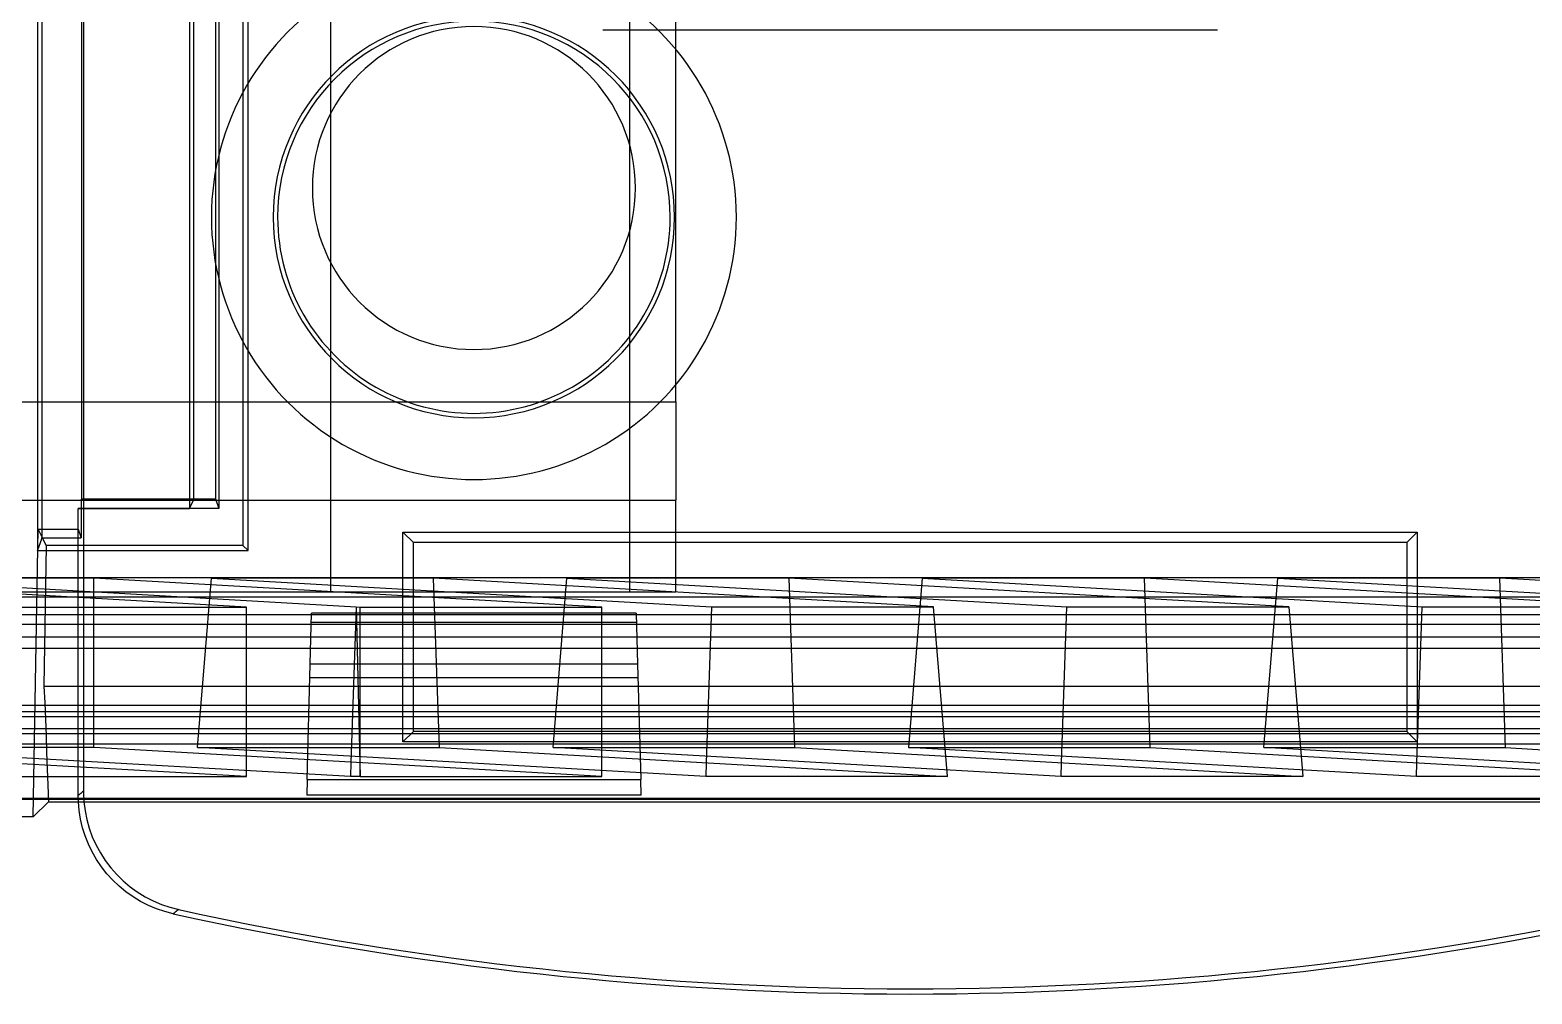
# Model space of a CAD drawing. Header units: millimetres. Extents: x 169.7 to 222.2, y -144 to -51.8.
# Drawn here: x 185.01 to 203.61, y -144.03 to -132.09 of the extents above; entities that cross this region are included whole.
import ezdxf

# ---------------------------------------------------------------- set-up
doc = ezdxf.new("R2010")
doc.units = ezdxf.units.MM
doc.layers.add('MAIN-1', color=7, linetype='Continuous')
doc.layers.add('MAIN-2', color=7, linetype='Continuous')

msp = doc.modelspace()

# ---------------------------------------------------------------- linework, layer by layer
at = {"layer": 'MAIN-1'}
for p, q in [((189.698, -136.699), (191.321, -136.699)), ((170.612, -140.454), (221.205, -140.454)), ((221.206, -140.937), (170.612, -140.937)), ((187.693, -141.339), (181.403, -140.98)), ((188.98, -141.339), (182.689, -140.98)), ((185.803, -140.98), (182.811, -140.98)), ((192.093, -141.339), (185.803, -140.98)), ((187.089, -140.98), (190.082, -140.98)), ((193.38, -141.339), (187.089, -140.98)), ((190.082, -140.98), (196.372, -141.339)), ((191.489, -140.98), (194.482, -140.98)), ((197.78, -141.339), (191.489, -140.98)), ((194.482, -140.98), (200.772, -141.339)), ((202.18, -141.339), (195.889, -140.98)), ((195.889, -140.98), (198.882, -140.98)), ((198.882, -140.98), (205.172, -141.339)), ((200.289, -140.98), (203.282, -140.98)), ((206.58, -141.339), (200.289, -140.98)), ((203.282, -140.98), (209.572, -141.339)), ((188.986, -141.162), (188.98, -141.339)), ((189.097, -141.168), (189.101, -141.339)), ((189.101, -141.339), (189.101, -141.168)), ((193.385, -141.169), (193.38, -141.339)), ((197.78, -141.339), (197.785, -141.169)), ((202.18, -141.339), (202.185, -141.169)), ((184.701, -141.339), (187.693, -141.339)), ((188.445, -141.376), (188.44, -141.567)), ((188.445, -141.376), (192.574, -141.376)), ((189.101, -141.339), (188.98, -141.339)), ((189.101, -141.339), (192.093, -141.339)), ((192.579, -141.567), (192.574, -141.376)), ((196.372, -141.339), (193.38, -141.339)), ((200.772, -141.339), (197.78, -141.339)), ((205.172, -141.339), (202.18, -141.339)), ((170.372, -141.618), (221.448, -141.618)), ((221.431, -141.61), (170.388, -141.61)), ((185.243, -141.65), (185.052, -141.838)), ((185.243, -141.65), (206.576, -141.65)), ((185.622, -141.758), (185.613, -141.65)), ((185.681, -141.65), (185.695, -141.761)), ((192.579, -141.567), (188.44, -141.567)), ((185.052, -141.838), (170.153, -141.838)), ((185.64, -141.865), (185.622, -141.758)), ((185.665, -141.971), (185.64, -141.865)), ((185.695, -141.761), (185.717, -141.871)), ((185.717, -141.871), (185.747, -141.979)), ((185.697, -142.074), (185.665, -141.971)), ((185.747, -141.979), (185.785, -142.084)), ((185.737, -142.175), (185.697, -142.074)), ((185.784, -142.272), (185.737, -142.175)), ((185.785, -142.084), (185.831, -142.186)), ((185.831, -142.186), (185.885, -142.284)), ((185.838, -142.366), (185.784, -142.272)), ((185.899, -142.456), (185.838, -142.366)), ((185.885, -142.284), (185.945, -142.378)), ((185.945, -142.378), (186.012, -142.467)), ((185.966, -142.542), (185.899, -142.456)), ((186.039, -142.622), (185.966, -142.542)), ((186.012, -142.467), (186.087, -142.552)), ((186.117, -142.696), (186.039, -142.622)), ((186.087, -142.552), (186.167, -142.63)), ((186.201, -142.765), (186.117, -142.696)), ((186.167, -142.63), (186.252, -142.702)), ((186.29, -142.828), (186.201, -142.765)), ((186.252, -142.702), (186.342, -142.767)), ((186.342, -142.767), (186.438, -142.826)), ((186.383, -142.884), (186.29, -142.828)), ((186.48, -142.933), (186.383, -142.884)), ((186.438, -142.826), (186.537, -142.877)), ((186.58, -142.975), (186.48, -142.933)), ((186.537, -142.877), (186.64, -142.921)), ((186.683, -143.009), (186.58, -142.975)), ((186.64, -142.921), (186.746, -142.957)), ((186.746, -142.957), (186.854, -142.985)), ((186.843, -142.994), (186.832, -143.002)), ((186.854, -142.985), (186.843, -142.994)), ((186.787, -143.037), (186.683, -143.009)), ((186.798, -143.028), (186.787, -143.037)), ((186.809, -143.019), (186.798, -143.028)), ((186.821, -143.011), (186.809, -143.019)), ((186.832, -143.002), (186.821, -143.011))]:
    msp.add_line(p, q, dxfattribs=at)
for centre, radius, start, end in [((190.509, -134.049), 2, 0, 180), ((190.509, -134.049), 2, 180, 0), ((195.909, -101.68), 42.286, 257.6342, 282.3658), ((195.909, -101.68), 42.351, 257.5613, 282.4386)]:
    msp.add_arc(centre, radius, start, end, dxfattribs=at)
for start_param, end_param in [(0.000183, 3.14141), (3.14141, 6.283368)]:
    msp.add_ellipse((190.509, -134.411), major_axis=(2.43, 0), ratio=0.999391, start_param=start_param, end_param=end_param, dxfattribs=at)
at = {"layer": 'MAIN-2'}
for p, q in [((187.311, -113.809), (187.311, -137.9)), ((185.107, -114.246), (185.107, -138.54)), ((187.65, -114.309), (187.65, -138.477)), ((187.713, -138.54), (187.713, -114.246)), ((187.35, -114.41), (187.35, -138.019)), ((185.164, -138.383), (185.159, -114.831)), ((187.043, -137.907), (187.043, -114.831)), ((186.988, -115.198), (186.988, -138.017)), ((185.65, -116.013), (185.65, -137.9)), ((185.675, -116.021), (185.675, -141.52)), ((188.737, -139.049), (188.737, -131.243)), ((192.439, -139.049), (192.439, -131.243)), ((193.009, -136.699), (193.009, -131.549)), ((199.714, -132.092), (192.105, -132.092)), ((181.365, -136.699), (189.698, -136.699)), ((191.321, -136.699), (193.009, -136.699)), ((193.009, -136.699), (193.009, -137.915)), ((178.009, -137.915), (193.009, -137.915)), ((185.65, -137.9), (185.648, -137.907)), ((185.648, -137.907), (185.648, -138.383)), ((187.043, -137.907), (185.648, -137.907)), ((185.65, -137.9), (187.311, -137.9)), ((186.988, -138.017), (187.043, -137.907)), ((187.311, -137.9), (187.35, -138.019)), ((193.009, -139.049), (193.009, -137.915)), ((185.611, -138.017), (186.988, -138.017)), ((185.611, -138.273), (185.611, -138.017)), ((185.611, -138.017), (185.611, -138.019)), ((185.611, -141.572), (185.611, -138.019)), ((187.35, -138.019), (185.611, -138.019)), ((185.052, -141.838), (185.114, -138.273)), ((185.167, -138.383), (185.114, -138.273)), ((185.114, -138.273), (185.611, -138.273)), ((185.611, -138.273), (185.648, -138.383)), ((189.631, -140.908), (189.631, -138.311)), ((189.631, -138.311), (202.188, -138.311)), ((189.631, -138.311), (189.761, -138.441)), ((202.058, -138.441), (202.188, -138.311)), ((202.188, -138.311), (202.188, -140.908)), ((185.107, -138.54), (185.115, -138.518)), ((185.115, -138.518), (185.123, -138.495)), ((185.123, -138.495), (185.131, -138.473)), ((185.131, -138.473), (185.14, -138.45)), ((185.14, -138.45), (185.148, -138.428)), ((185.148, -138.428), (185.156, -138.405)), ((185.156, -138.405), (185.159, -138.383)), ((185.164, -138.383), (185.648, -138.383)), ((185.213, -138.477), (185.167, -138.383)), ((185.213, -138.477), (185.183, -140.219)), ((187.65, -138.477), (185.213, -138.477)), ((187.713, -138.54), (187.65, -138.477)), ((189.761, -140.779), (189.761, -138.441)), ((202.058, -138.441), (189.761, -138.441)), ((202.058, -138.441), (202.058, -140.779)), ((185.107, -138.54), (187.713, -138.54)), ((216.116, -138.877), (172.2, -138.877)), ((187.693, -139.239), (181.403, -138.879)), ((185.803, -138.879), (182.811, -138.879)), ((182.861, -138.882), (189.05, -139.236)), ((192.093, -139.239), (185.803, -138.879)), ((185.803, -140.98), (185.803, -138.879)), ((187.089, -140.98), (187.261, -138.882)), ((187.261, -138.882), (193.45, -139.236)), ((190.011, -138.882), (187.261, -138.882)), ((196.2, -139.236), (190.011, -138.882)), ((190.082, -140.98), (190.011, -138.882)), ((191.489, -140.98), (191.661, -138.882)), ((194.411, -138.882), (191.661, -138.882)), ((191.661, -138.882), (197.85, -139.236)), ((200.6, -139.236), (194.411, -138.882)), ((194.482, -140.98), (194.411, -138.882)), ((196.061, -138.882), (195.889, -140.98)), ((198.811, -138.882), (196.061, -138.882)), ((196.061, -138.882), (202.25, -139.236)), ((205, -139.236), (198.811, -138.882)), ((198.882, -140.98), (198.811, -138.882)), ((200.289, -140.98), (200.461, -138.882)), ((200.461, -138.882), (206.65, -139.236)), ((203.211, -138.882), (200.461, -138.882)), ((209.4, -139.236), (203.211, -138.882)), ((203.282, -140.98), (203.211, -138.882)), ((178.009, -139.049), (193.009, -139.049)), ((188.737, -139.049), (188.737, -139.049)), ((192.439, -139.049), (192.439, -139.049)), ((193.009, -139.049), (193.009, -139.049)), ((183.401, -139.113), (208.418, -139.113)), ((184.701, -139.239), (187.693, -139.239)), ((187.693, -141.339), (187.693, -139.239)), ((189.05, -139.236), (188.986, -141.162)), ((189.05, -139.236), (189.101, -139.239)), ((189.05, -139.236), (189.097, -141.168)), ((189.101, -139.239), (192.093, -139.239)), ((189.101, -141.168), (189.101, -139.239)), ((192.093, -141.339), (192.093, -139.239)), ((193.45, -139.236), (193.385, -141.169)), ((193.45, -139.236), (196.2, -139.236)), ((196.372, -141.339), (196.2, -139.236)), ((197.785, -141.169), (197.85, -139.236)), ((197.85, -139.236), (200.6, -139.236)), ((200.6, -139.236), (200.772, -141.339)), ((202.185, -141.169), (202.25, -139.236)), ((202.25, -139.236), (205, -139.236)), ((173.409, -139.33), (218.409, -139.33)), ((179.122, -139.452), (216.212, -139.452)), ((188.483, -139.947), (188.499, -139.314)), ((192.523, -139.428), (188.496, -139.428)), ((192.52, -139.314), (188.499, -139.314)), ((192.52, -139.314), (192.536, -139.947)), ((208.405, -139.613), (183.414, -139.613)), ((220.082, -139.752), (180.164, -139.752)), ((188.445, -141.376), (188.483, -139.947)), ((192.536, -139.947), (188.483, -139.947)), ((192.536, -139.947), (192.574, -141.376)), ((192.541, -140.114), (188.478, -140.114)), ((185.183, -140.219), (185.196, -140.423)), ((185.188, -140.219), (206.636, -140.219)), ((180.164, -140.532), (220.361, -140.532)), ((185.196, -140.423), (185.204, -140.628)), ((220.427, -140.597), (171.392, -140.597)), ((220.427, -140.747), (179.122, -140.747)), ((185.204, -140.628), (185.212, -140.832)), ((171.335, -140.805), (220.484, -140.805)), ((185.212, -140.832), (185.219, -141.037)), ((189.761, -140.779), (189.631, -140.908)), ((202.188, -140.908), (189.631, -140.908)), ((202.058, -140.779), (189.761, -140.779)), ((202.188, -140.908), (202.058, -140.779)), ((185.219, -141.037), (185.227, -141.241)), ((185.227, -141.241), (185.235, -141.446)), ((185.235, -141.446), (185.243, -141.65)), ((185.621, -141.563), (185.611, -141.572)), ((185.611, -141.585), (185.611, -141.572)), ((185.611, -141.598), (185.611, -141.585)), ((185.611, -141.611), (185.611, -141.598)), ((185.612, -141.624), (185.611, -141.611)), ((185.612, -141.637), (185.612, -141.624)), ((185.613, -141.65), (185.612, -141.637)), ((185.632, -141.555), (185.621, -141.563)), ((185.643, -141.546), (185.632, -141.555)), ((185.654, -141.537), (185.643, -141.546)), ((185.664, -141.529), (185.654, -141.537)), ((185.675, -141.52), (185.664, -141.529)), ((185.675, -141.52), (185.675, -141.542)), ((185.675, -141.542), (185.676, -141.563)), ((185.676, -141.563), (185.677, -141.585)), ((185.677, -141.585), (185.678, -141.607)), ((185.678, -141.607), (185.679, -141.629)), ((185.679, -141.629), (185.681, -141.65))]:
    msp.add_line(p, q, dxfattribs=at)
for start, end in [(0, 180), (180, 0)]:
    msp.add_arc((190.509, -134.41), 2.484, start, end, dxfattribs=at)
for start_param, end_param in [(-3.141593, 0), (0, 3.141593)]:
    msp.add_ellipse((190.509, -134.409), major_axis=(-3.25, 0), ratio=1, start_param=start_param, end_param=end_param, dxfattribs=at)

doc.saveas('drawing.dxf')
